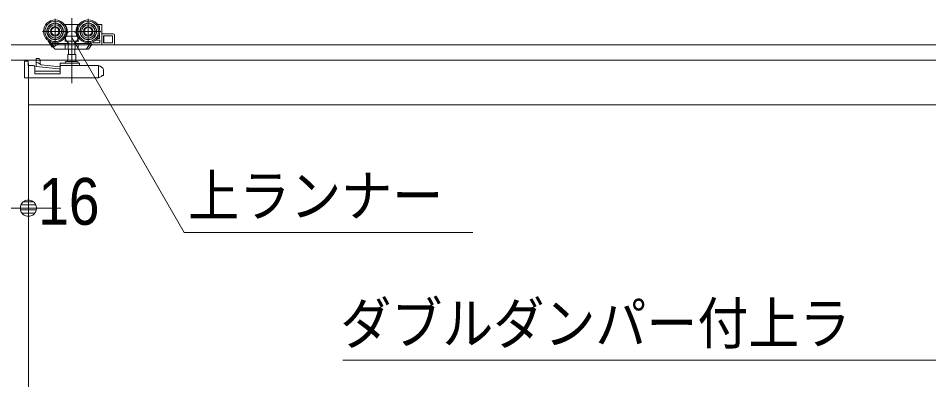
# Model space of a CAD drawing. Units: millimetres, scale not verified. Extents: x -6062 to 6062, y -3045 to 3045.
# Drawn here: x -2078 to -1364, y 105 to 388 of the extents above; entities that cross this region are included whole.
import ezdxf
from ezdxf.enums import TextEntityAlignment as Align

# ---------------------------------------------------------------- set-up
doc = ezdxf.new("R2010")
doc.units = ezdxf.units.MM
doc.header["$LTSCALE"] = 20
for name, color, linetype, lineweight in [('0-2_0', 7, 'Continuous', 9), ('0-3_2寸法-3', 7, 'Continuous', 9), ('0-4_3一般', 7, 'Continuous', 9), ('0-5_2寸法-2', 7, 'Continuous', 9)]:
    doc.layers.add(name, color=color, linetype=linetype, lineweight=lineweight)
doc.styles.add('ＭＳ ゴシック', font='')
doc.styles.add('ＭＳ Ｐゴシック', font='')
doc.styles.get('ＭＳ ゴシック').set_extended_font_data('MS Gothic')
doc.styles.get('ＭＳ Ｐゴシック').set_extended_font_data('MS PGothic')

# ---------------------------------------------------------------- blocks, each defined once
blk = doc.blocks.new('_Dot')
at = {"layer": '0-2_0'}
for p, q in [((-10, 0), (-20, 0)), ((9.78, 2), (-9.78, 2)), ((7.99, 6), (-7.99, 6)), ((9.16, -3.98), (-9.16, -3.98)), ((6, -7.98), (-6, -7.98))]:
    blk.add_line(p, q, dxfattribs=at)
for points in [[(10, 0), (9.92, 1.25), (9.69, 2.49), (9.3, 3.68), (8.76, 4.82), (8.09, 5.88), (7.29, 6.85), (6.37, 7.71), (5.36, 8.44), (4.26, 9.05), (3.09, 9.51), (1.87, 9.82), (0.63, 9.98), (-0.63, 9.98), (-1.87, 9.82), (-3.09, 9.51), (-4.26, 9.05), (-5.36, 8.44), (-6.37, 7.71), (-7.29, 6.85), (-8.09, 5.88), (-8.76, 4.82), (-9.3, 3.68), (-9.69, 2.49), (-9.92, 1.25), (-10, 0), (0, 0)], [(-10, 0), (-9.92, -1.25), (-9.69, -2.49), (-9.3, -3.68), (-8.76, -4.82), (-8.09, -5.88), (-7.29, -6.85), (-6.37, -7.71), (-5.36, -8.44), (-4.26, -9.05), (-3.09, -9.51), (-1.87, -9.82), (-0.63, -9.98), (0.63, -9.98), (1.87, -9.82), (3.09, -9.51), (4.26, -9.05), (5.36, -8.44), (6.37, -7.71), (7.29, -6.85), (8.09, -5.88), (8.76, -4.82), (9.3, -3.68), (9.69, -2.49), (9.92, -1.25), (10, 0), (0, 0)]]:
    blk.add_lwpolyline(points, close=True, dxfattribs=at)
blk = doc.blocks.new('グループ-156')
at = {"layer": '0-4_3一般'}
for p, q in [((-5222, 7750), (-5222, 7354)), ((-4962, 7758.4), (-4962, 6738.4)), ((-4702, 7750), (-4702, 7354)), ((-5079.5, 7662), (-5062, 7662)), ((-5062, 7654.4), (-5062, 7659.3)), ((-5062, 7634.4), (-5062, 7654.4)), ((-4862, 7662), (-4844.5, 7662)), ((-4862, 7659.3), (-4862, 7654.4)), ((-4862, 7654.4), (-4862, 7634.4)), ((-4559.5, 7662), (-4502, 7662)), ((-4540.8, 7632), (-4534, 7632)), ((-4524, 7622), (-4524, 7578.7)), ((-4492, 7352), (-4492, 7652)), ((-5024, 7552), (-5420, 7552)), ((-5071.8, 7452.4), (-5072, 7452.5)), ((-5062, 7398), (-5062, 7449.5)), ((-4504, 7552), (-4900, 7552)), ((-4852.2, 7452.4), (-4852, 7452.5)), ((-4534, 7442), (-4559.5, 7442)), ((-4524, 7525.2), (-4524, 7452)), ((-4312, 7512), (-4472, 7512)), ((-4458.4, 7372), (-4458.4, 7482)), ((-4292, 7492), (-4292, 7362)), ((18030, 7340), (-76990, 7340)), ((-5327.5, 7406.1), (-5331, 7403.9)), ((-5315.5, 7380.1), (-5331, 7403.9)), ((-5265.6, 7303.3), (-5315.5, 7380.1)), ((-5288.8, 7366.5), (-5305.8, 7392.7)), ((-5251.7, 7309.4), (-5288.8, 7366.5)), ((-5034, 7362), (-5280.4, 7362)), ((-5274, 7362), (-5240.8, 7310.9)), ((-5265.6, 7303.3), (-5253, 7311.4)), ((-5233.3, 7281.1), (-5251.7, 7309.4)), ((-5241.2, 7311.1), (-5240.8, 7310.9)), ((-5162.2, 7362), (-5240.8, 7310.9)), ((-5062, 7398), (-5072, 7398)), ((-5065.9, 7362), (-5065.9, 7282)), ((-5033.5, 7362), (-5034, 7362)), ((-5018.2, 7372), (-5018.2, 7282)), ((-4905.8, 7282), (-4905.8, 7372)), ((-4905.7, 7371.5), (-4905.8, 7372)), ((-4679.3, 7362), (-4890, 7362)), ((-4852, 7398), (-4862, 7398)), ((-4858.1, 7362), (-4858.1, 7282)), ((-4673.9, 7362), (-4725.8, 7282)), ((-4651.1, 7342), (-4693.6, 7276.5)), ((-4664.9, 7375.8), (-4667.4, 7372)), ((-4641.1, 7342), (-4663, 7342)), ((-4492, 7342), (-4641.1, 7342)), ((-4522, 7412), (-4588.9, 7412)), ((-4492, 7352), (-4492, 7342)), ((-4492, 7342), (-4312, 7342)), ((-5060, 7272), (-5216.6, 7272)), ((-5060.3, 7272), (-5060, 7272)), ((-5015.7, 7272), (-5060, 7272)), ((-5025, 7190), (-5025, 7080)), ((-4899, 7190), (-5025, 7190)), ((-5015.9, 7272.1), (-5015.7, 7272)), ((-4908.3, 7272), (-5015.7, 7272)), ((-5011.5, 7272), (-5011.5, 7190)), ((-4912.5, 7190), (-4912.5, 7272)), ((-4908.1, 7272.1), (-4908.3, 7272)), ((-4864, 7272), (-4908.3, 7272)), ((-4899, 7080), (-4899, 7190)), ((-4737.8, 7272), (-4864, 7272)), ((-4863.7, 7272), (-4864, 7272)), ((-4737.8, 7272), (-4732.3, 7272)), ((-29640, 7100), (-5640, 7100)), ((-5960, 7100), (18040, 7100)), ((-5704, 7074), (-5704, 6860)), ((-5642, 7016), (-5642, 7086)), ((-5562, 7016), (-5642, 7016)), ((-5640, -38740), (-5640, 7050)), ((-5640, 7050), (-5640, -38740)), ((-5542, 6888), (-5542, 6996)), ((-5518, 7124.4), (-5518, 7124.4)), ((-5478, 7124.7), (-5517.6, 7124.7)), ((-5477.6, 7124.7), (-5478, 7124.7)), ((-5465.4, 7118.6), (-5465.7, 7119.2)), ((-5458, 7092), (-5458, 7040.2)), ((-5142, 7026), (-5142, 7046)), ((-5142, 7026), (-5142, 7006)), ((-5142, 6888), (-5142, 7006)), ((-5132, 7056), (-5015.3, 7056)), ((-5132, 7016), (-4543.8, 7016)), ((-5050, 7080), (-4874, 7080)), ((-4908.7, 7056), (-5015.3, 7056)), ((-4908.7, 7056), (-4852, 7056)), ((-4842, 7046), (-4842, 7026)), ((-4542, 7006.3), (-4542, 7006)), ((-4542, 7006), (-4542, 6826)), ((-4540.3, 7015.3), (-4532.5, 7012.4)), ((-4522.6, 7008.7), (-4532.5, 7012.4)), ((-4522.6, 7008.7), (-4513.9, 7005.4)), ((-5142, 6926), (-5542, 6926)), ((-5142, 6888), (-5542, 6888)), ((-4487.4, 6860), (-4487.4, 6846.5)), ((-5702, 6826), (-4542, 6826)), ((-4542, 6826), (-4522.6, 6833.3)), ((-4487.4, 6846.5), (-4522.6, 6833.3)), ((-5640, 6400), (17720, 6400))]:
    blk.add_line(p, q, dxfattribs=at)
for points in [[(-5062, 7659.3), (-5062, 7662), (-4862, 7662), (-4862, 7659.3)], [(-5062, 7449.5), (-5062.3, 7449.6), (-5062.5, 7449.7), (-5062.8, 7449.7), (-5063, 7449.8), (-5063.3, 7449.9), (-5063.5, 7449.9), (-5063.8, 7450), (-5064, 7450.1), (-5064.3, 7450.2), (-5064.5, 7450.2), (-5064.8, 7450.3), (-5065, 7450.4), (-5065.3, 7450.5), (-5065.5, 7450.5), (-5065.8, 7450.6), (-5066, 7450.7), (-5066.3, 7450.8), (-5066.5, 7450.8), (-5066.8, 7450.9), (-5067, 7451), (-5067.3, 7451.1), (-5067.5, 7451.1), (-5067.8, 7451.2), (-5068, 7451.3), (-5068.3, 7451.4), (-5068.5, 7451.4), (-5068.8, 7451.5), (-5069, 7451.6), (-5069.3, 7451.7), (-5069.5, 7451.7), (-5069.8, 7451.8), (-5070, 7451.9), (-5070.3, 7452), (-5070.5, 7452), (-5070.8, 7452.1), (-5071, 7452.2), (-5071.3, 7452.3), (-5071.5, 7452.3), (-5071.8, 7452.4)], [(-4862, 7449.5), (-4862, 7398), (-5062, 7398)], [(-4862, 7449.5), (-4861.7, 7449.6), (-4861.5, 7449.7), (-4861.2, 7449.7), (-4861, 7449.8), (-4860.7, 7449.9), (-4860.5, 7449.9), (-4860.2, 7450), (-4860, 7450.1), (-4859.7, 7450.2), (-4859.5, 7450.2), (-4859.2, 7450.3), (-4859, 7450.4), (-4858.7, 7450.5), (-4858.5, 7450.5), (-4858.2, 7450.6), (-4858, 7450.7), (-4857.7, 7450.8), (-4857.5, 7450.8), (-4857.2, 7450.9), (-4857, 7451), (-4856.7, 7451.1), (-4856.5, 7451.1), (-4856.2, 7451.2), (-4856, 7451.3), (-4855.7, 7451.4), (-4855.5, 7451.4), (-4855.2, 7451.5), (-4855, 7451.6), (-4854.7, 7451.7), (-4854.5, 7451.7), (-4854.2, 7451.8), (-4854, 7451.9), (-4853.7, 7452), (-4853.5, 7452), (-4853.2, 7452.1), (-4853, 7452.2), (-4852.7, 7452.3), (-4852.5, 7452.3), (-4852.2, 7452.4)], [(-5251.7, 7309.4), (-5251.9, 7309.7), (-5252, 7310), (-5252.1, 7310.2), (-5252.2, 7310.5), (-5252.2, 7310.7), (-5252.2, 7311), (-5252.2, 7311.2), (-5252.2, 7311.4), (-5252.1, 7311.5), (-5252, 7311.7), (-5251.8, 7311.8), (-5251.6, 7312), (-5251.4, 7312.1), (-5251.1, 7312.2), (-5250.8, 7312.2), (-5250.5, 7312.3), (-5250.2, 7312.3), (-5249.8, 7312.4), (-5249.4, 7312.4), (-5248.9, 7312.4), (-5248.5, 7312.3), (-5248, 7312.3), (-5247.5, 7312.3), (-5247.1, 7312.2), (-5246.7, 7312.2), (-5246.2, 7312.1), (-5245.8, 7312.1), (-5245.4, 7312), (-5245, 7312), (-5244.6, 7311.9), (-5244.2, 7311.8), (-5243.8, 7311.8), (-5243.4, 7311.7), (-5243, 7311.6), (-5242.6, 7311.5), (-5242.2, 7311.4), (-5241.9, 7311.3), (-5241.5, 7311.2), (-5241.2, 7311.1)], [(-5065.9, 7282), (-5065.9, 7281.7), (-5065.9, 7281.3), (-5065.8, 7281), (-5065.8, 7280.7), (-5065.7, 7280.4), (-5065.7, 7280.1), (-5065.6, 7279.8), (-5065.6, 7279.4), (-5065.5, 7279.1), (-5065.4, 7278.8), (-5065.4, 7278.5), (-5065.3, 7278.2), (-5065.2, 7277.9), (-5065.1, 7277.6), (-5065, 7277.3), (-5064.9, 7276.9), (-5064.8, 7276.6), (-5064.7, 7276.3), (-5064.6, 7276), (-5064.4, 7275.7), (-5064.3, 7275.4), (-5064.2, 7275.1), (-5064, 7274.8), (-5063.8, 7274.6), (-5063.7, 7274.3), (-5063.5, 7274.1), (-5063.3, 7273.8), (-5063.1, 7273.6), (-5062.9, 7273.4), (-5062.7, 7273.2), (-5062.5, 7273), (-5062.2, 7272.9), (-5062, 7272.7), (-5061.7, 7272.6), (-5061.5, 7272.4), (-5061.2, 7272.3), (-5060.9, 7272.2), (-5060.6, 7272.1), (-5060.3, 7272)], [(-5018.2, 7372), (-5018.3, 7371.5), (-5018.4, 7371), (-5018.5, 7370.5), (-5018.6, 7370.1), (-5018.8, 7369.6), (-5018.9, 7369.2), (-5019.1, 7368.8), (-5019.3, 7368.4), (-5019.6, 7368), (-5019.8, 7367.6), (-5020.1, 7367.2), (-5020.4, 7366.9), (-5020.8, 7366.5), (-5021.1, 7366.2), (-5021.5, 7365.9), (-5021.9, 7365.6), (-5022.4, 7365.3), (-5022.8, 7365), (-5023.3, 7364.8), (-5023.8, 7364.5), (-5024.3, 7364.3), (-5024.8, 7364.1), (-5025.3, 7363.9), (-5025.9, 7363.7), (-5026.4, 7363.5), (-5026.9, 7363.3), (-5027.4, 7363.1), (-5027.9, 7363), (-5028.4, 7362.8), (-5028.9, 7362.7), (-5029.4, 7362.6), (-5029.9, 7362.5), (-5030.4, 7362.4), (-5031, 7362.3), (-5031.5, 7362.2), (-5032, 7362.1), (-5032.5, 7362.1), (-5033, 7362), (-5033.5, 7362)], [(-5018.2, 7282), (-5018.2, 7281.7), (-5018.2, 7281.4), (-5018.2, 7281.2), (-5018.2, 7280.9), (-5018.2, 7280.6), (-5018.2, 7280.3), (-5018.2, 7280.1), (-5018.2, 7279.8), (-5018.2, 7279.5), (-5018.2, 7279.2), (-5018.2, 7278.9), (-5018.2, 7278.7), (-5018.2, 7278.4), (-5018.2, 7278.1), (-5018.1, 7277.8), (-5018.1, 7277.5), (-5018.1, 7277.2), (-5018.1, 7276.9), (-5018.1, 7276.7), (-5018.1, 7276.4), (-5018.1, 7276.1), (-5018.1, 7275.8), (-5018, 7275.5), (-5018, 7275.3), (-5017.9, 7275), (-5017.9, 7274.7), (-5017.8, 7274.5), (-5017.7, 7274.3), (-5017.6, 7274), (-5017.5, 7273.8), (-5017.3, 7273.6), (-5017.2, 7273.4), (-5017, 7273.2), (-5016.9, 7273), (-5016.7, 7272.8), (-5016.5, 7272.6), (-5016.3, 7272.4), (-5016.1, 7272.3), (-5015.9, 7272.1)], [(-4905.8, 7282), (-4905.8, 7281.7), (-4905.8, 7281.4), (-4905.8, 7281.2), (-4905.8, 7280.9), (-4905.8, 7280.6), (-4905.8, 7280.3), (-4905.8, 7280.1), (-4905.8, 7279.8), (-4905.8, 7279.5), (-4905.8, 7279.2), (-4905.8, 7278.9), (-4905.8, 7278.7), (-4905.8, 7278.4), (-4905.8, 7278.1), (-4905.9, 7277.8), (-4905.9, 7277.5), (-4905.9, 7277.2), (-4905.9, 7276.9), (-4905.9, 7276.7), (-4905.9, 7276.4), (-4905.9, 7276.1), (-4905.9, 7275.8), (-4906, 7275.5), (-4906, 7275.3), (-4906.1, 7275), (-4906.1, 7274.7), (-4906.2, 7274.5), (-4906.3, 7274.3), (-4906.4, 7274), (-4906.5, 7273.8), (-4906.7, 7273.6), (-4906.8, 7273.4), (-4907, 7273.2), (-4907.1, 7273), (-4907.3, 7272.8), (-4907.5, 7272.6), (-4907.7, 7272.4), (-4907.9, 7272.3), (-4908.1, 7272.1)], [(-4890, 7362), (-4890.5, 7362), (-4891, 7362), (-4891.5, 7362.1), (-4892, 7362.1), (-4892.5, 7362.2), (-4893, 7362.3), (-4893.6, 7362.4), (-4894.1, 7362.5), (-4894.6, 7362.6), (-4895.1, 7362.7), (-4895.6, 7362.8), (-4896.1, 7363), (-4896.6, 7363.1), (-4897.1, 7363.3), (-4897.6, 7363.5), (-4898.1, 7363.7), (-4898.7, 7363.9), (-4899.2, 7364.1), (-4899.7, 7364.3), (-4900.2, 7364.5), (-4900.7, 7364.8), (-4901.2, 7365), (-4901.6, 7365.3), (-4902.1, 7365.6), (-4902.5, 7365.9), (-4902.9, 7366.2), (-4903.2, 7366.5), (-4903.6, 7366.9), (-4903.9, 7367.2), (-4904.2, 7367.6), (-4904.4, 7368), (-4904.7, 7368.4), (-4904.9, 7368.8), (-4905.1, 7369.2), (-4905.2, 7369.6), (-4905.4, 7370.1), (-4905.5, 7370.5), (-4905.6, 7371), (-4905.7, 7371.5)], [(-4858.1, 7282), (-4858.1, 7281.7), (-4858.1, 7281.3), (-4858.2, 7281), (-4858.2, 7280.7), (-4858.3, 7280.4), (-4858.3, 7280.1), (-4858.4, 7279.8), (-4858.4, 7279.4), (-4858.5, 7279.1), (-4858.6, 7278.8), (-4858.6, 7278.5), (-4858.7, 7278.2), (-4858.8, 7277.9), (-4858.9, 7277.6), (-4859, 7277.3), (-4859.1, 7276.9), (-4859.2, 7276.6), (-4859.3, 7276.3), (-4859.4, 7276), (-4859.6, 7275.7), (-4859.7, 7275.4), (-4859.8, 7275.1), (-4860, 7274.8), (-4860.2, 7274.6), (-4860.3, 7274.3), (-4860.5, 7274.1), (-4860.7, 7273.8), (-4860.9, 7273.6), (-4861.1, 7273.4), (-4861.3, 7273.2), (-4861.5, 7273), (-4861.8, 7272.9), (-4862, 7272.7), (-4862.3, 7272.6), (-4862.5, 7272.4), (-4862.8, 7272.3), (-4863.1, 7272.2), (-4863.4, 7272.1), (-4863.7, 7272)], [(-4702, 7272), (-4732.3, 7272), (-4725.8, 7282)], [(-4651.1, 7352), (-4651.1, 7362), (-4673.9, 7362), (-4667.4, 7372)], [(-4618.2, 7392.7), (-4631.6, 7372), (-4522, 7372), (-4522, 7412)], [(-5704, 7074), (-5704, 7084), (-5702, 7084)], [(-5702, 6826), (-5702, 7086), (-5642, 7086)], [(-5517.6, 7124.7), (-5517.7, 7124.7), (-5517.7, 7124.7), (-5517.7, 7124.7), (-5517.7, 7124.7), (-5517.7, 7124.7), (-5517.7, 7124.7), (-5517.7, 7124.7), (-5517.7, 7124.7), (-5517.8, 7124.7), (-5517.8, 7124.7), (-5517.8, 7124.7), (-5517.8, 7124.6), (-5517.8, 7124.6), (-5517.8, 7124.6), (-5517.8, 7124.6), (-5517.8, 7124.6), (-5517.8, 7124.6), (-5517.9, 7124.6), (-5517.9, 7124.6), (-5517.9, 7124.6), (-5517.9, 7124.6), (-5517.9, 7124.6), (-5517.9, 7124.6), (-5517.9, 7124.6), (-5517.9, 7124.6), (-5517.9, 7124.5), (-5517.9, 7124.5), (-5517.9, 7124.5), (-5518, 7124.5), (-5518, 7124.5), (-5518, 7124.5), (-5518, 7124.5), (-5518, 7124.5), (-5518, 7124.5), (-5518, 7124.4), (-5518, 7124.4), (-5518, 7124.4), (-5518, 7124.4), (-5518, 7124.4)], [(-5518, 7062.3), (-5518, 7116), (-5518, 7122.8), (-5518, 7124.4)], [(-5159.9, 6963.7), (-5518, 7002), (-5518, 7062.3), (-5488, 7059.1)], [(-5488, 7059.1), (-5438, 7027.6), (-5142, 6996)], [(-5465.8, 7119.2), (-5465.9, 7119.5), (-5466.1, 7119.8), (-5466.3, 7120.1), (-5466.5, 7120.4), (-5466.7, 7120.6), (-5466.9, 7120.9), (-5467.1, 7121.1), (-5467.3, 7121.4), (-5467.6, 7121.6), (-5467.8, 7121.8), (-5468.1, 7122), (-5468.3, 7122.2), (-5468.6, 7122.4), (-5468.9, 7122.6), (-5469.2, 7122.8), (-5469.5, 7122.9), (-5469.9, 7123.1), (-5470.2, 7123.2), (-5470.5, 7123.3), (-5470.9, 7123.4), (-5471.3, 7123.5), (-5471.6, 7123.6), (-5472, 7123.7), (-5472.3, 7123.8), (-5472.7, 7123.9), (-5473, 7124), (-5473.4, 7124.1), (-5473.8, 7124.2), (-5474.1, 7124.2), (-5474.5, 7124.3), (-5474.8, 7124.3), (-5475.2, 7124.4), (-5475.5, 7124.5), (-5475.9, 7124.5), (-5476.2, 7124.5), (-5476.6, 7124.6), (-5476.9, 7124.6), (-5477.3, 7124.6), (-5477.6, 7124.7)], [(-5458.1, 7092.1), (-5458.1, 7092.8), (-5458.2, 7093.5), (-5458.2, 7094.2), (-5458.2, 7094.9), (-5458.3, 7095.6), (-5458.3, 7096.3), (-5458.4, 7097), (-5458.4, 7097.8), (-5458.5, 7098.5), (-5458.6, 7099.2), (-5458.7, 7099.9), (-5458.8, 7100.6), (-5459, 7101.3), (-5459.1, 7102), (-5459.3, 7102.7), (-5459.4, 7103.4), (-5459.6, 7104), (-5459.8, 7104.7), (-5459.9, 7105.4), (-5460.1, 7106.1), (-5460.3, 7106.8), (-5460.6, 7107.5), (-5460.8, 7108.2), (-5461, 7108.9), (-5461.3, 7109.5), (-5461.5, 7110.2), (-5461.7, 7110.9), (-5462, 7111.5), (-5462.3, 7112.2), (-5462.6, 7112.8), (-5462.8, 7113.5), (-5463.1, 7114.1), (-5463.4, 7114.8), (-5463.7, 7115.4), (-5464.1, 7116.1), (-5464.4, 7116.7), (-5464.7, 7117.3), (-5465, 7118), (-5465.4, 7118.6)], [(-4532.5, 7012.4), (-4532.8, 7012.3), (-4533.1, 7012.2), (-4533.4, 7012.1), (-4533.7, 7012), (-4534, 7012), (-4534.3, 7011.8), (-4534.6, 7011.7), (-4534.9, 7011.6), (-4535.2, 7011.5), (-4535.5, 7011.4), (-4535.8, 7011.3), (-4536.1, 7011.2), (-4536.4, 7011.1), (-4536.7, 7011), (-4537, 7010.9), (-4537.3, 7010.7), (-4537.6, 7010.6), (-4537.9, 7010.5), (-4538.2, 7010.4), (-4538.5, 7010.2), (-4538.8, 7010.1), (-4539.1, 7010), (-4539.4, 7009.8), (-4539.6, 7009.7), (-4539.9, 7009.5), (-4540.1, 7009.3), (-4540.4, 7009.2), (-4540.6, 7009), (-4540.8, 7008.8), (-4540.9, 7008.5), (-4541.1, 7008.3), (-4541.3, 7008.1), (-4541.4, 7007.9), (-4541.5, 7007.6), (-4541.6, 7007.4), (-4541.7, 7007.1), (-4541.8, 7006.8), (-4541.9, 7006.6), (-4542, 7006.3)], [(-5704, 6860), (-5703.4, 6853.7), (-5702, 6848.8)], [(-4462, 6930.5), (-4462, 6860), (-4487.4, 6860)]]:
    blk.add_lwpolyline(points, dxfattribs=at)
blk.add_lwpolyline([(-4322, 7372), (-4322, 7482), (-4462, 7482), (-4462, 7372)], close=True, dxfattribs=at)
for centre, radius in [((-5222, 7552), 180), ((-5222, 7552), 160), ((-4702, 7552), 180), ((-4702, 7552), 160), ((-5222, 7552), 130), ((-5222, 7552), 126), ((-5222, 7552), 104), ((-5222, 7552), 74), ((-5222, 7552), 60), ((-4702, 7552), 130), ((-4702, 7552), 126), ((-4702, 7552), 104), ((-4702, 7552), 74), ((-4702, 7552), 60)]:
    blk.add_circle(centre, radius, dxfattribs=at)
for centre, radius, start, end in [((-5222, 7552), 190, 327.3631, 32.6369), ((-4702, 7552), 190, 147.3631, 212.6369), ((-4534, 7622), 10, 0, 90), ((-4502, 7652), 10, 0, 90), ((-4544, 7462), 20, 270, 0), ((-4534, 7452), 10, 270, 0), ((-4472, 7532), 20, 180, 270), ((-4312, 7492), 20, 0, 90), ((-5280.4, 7372), 10, 213, 270), ((-5216.6, 7292), 20, 213, 270), ((-4737.8, 7282), 10, 270, 327), ((-4702, 7282), 10, 270, 327), ((-4679.3, 7372), 10, 270, 327), ((-4641.1, 7352), 10, 180, 270), ((-4312, 7362), 20, 270, 0), ((-5562, 6996), 20, 0, 90), ((-5132, 7046), 10, 90, 180), ((-5132, 7006), 10, 90, 180), ((-5050, 7068), 12, 90, 180), ((-5050, 7068), 12, 180, 270), ((-4874, 7068), 12, 0, 90), ((-4874, 7068), 12, 270, 0), ((-4852, 7046), 10, 0, 90), ((-4832, 7026), 10, 180, 270), ((-4543.8, 7006), 10, 69.44395, 90), ((-4542, 6930.5), 80, 0, 69.44395), ((-5162, 6943.8), 20, 0, 83.89836)]:
    blk.add_arc(centre, radius, start, end, dxfattribs=at)
blk = doc.blocks.new('グループ-158')
at = {"layer": '0-4_3一般'}
blk.add_blockref('グループ-156', (0, 0), dxfattribs=at)

msp = doc.modelspace()

# ---------------------------------------------------------------- linework, layer by layer
at = {"layer": '0-3_2寸法-3'}
for p, q in [((-2030.71, 373.83), (-2040.49, 373.83)), ((-2035.43, 377.83), (-2035.77, 377.83)), ((-2035.43, 377.83), (-2035.77, 377.83)), ((-2031.6, 369.83), (-2039.6, 369.83))]:
    msp.add_line(p, q, dxfattribs=at)
for points in [[(-1721.44, 220), (-1947.36, 220), (-2035.6, 372.84)], [(-1823.06, 120), (-1224.22, 120), (-1077.98, 373.3)]]:
    msp.add_lwpolyline(points, dxfattribs=at)
msp.add_circle((-2035.6, 372.84), 5.01, dxfattribs=at)
msp.add_circle((-2035.6, 372.84), 5.01, dxfattribs=at)
at = {"layer": '0-5_2寸法-2'}
for p, q in [((-2069.5, 259), (-2069.3, 259)), ((-2069.5, 239), (-2085.5, 239)), ((-2056.79, 239), (-2044.08, 239))]:
    msp.add_line(p, q, dxfattribs=at)

# ---------------------------------------------------------------- block references
at = {"layer": '0-4_3一般', "xscale": 0.05, "yscale": 0.05}
msp.add_blockref('グループ-158', (-1787.5, 0), dxfattribs=at)
at = {"layer": '0-5_2寸法-2', "xscale": 0.6356201, "yscale": 0.6356201, "rotation": 180}
msp.add_blockref('_Dot', (-2069.5, 239), dxfattribs=at)

# ---------------------------------------------------------------- texts
at = {"layer": '0-3_2寸法-3', "style": 'ＭＳ ゴシック', "width": 0.9}
for s, p in [('上ランナー', (-1944.33, 222.77)), ('ダブルダンパー付上ラ', (-1825.16, 122.77))]:
    msp.add_text(s, height=32.55, dxfattribs=at).set_placement(p, align=Align.BOTTOM_LEFT)
at = {"layer": '0-5_2寸法-2', "style": 'ＭＳ Ｐゴシック', "width": 0.9}
msp.add_text('16', height=36.66, dxfattribs=at).set_placement((-2061.82, 215.03), align=Align.BOTTOM_LEFT)

doc.saveas('drawing.dxf')
